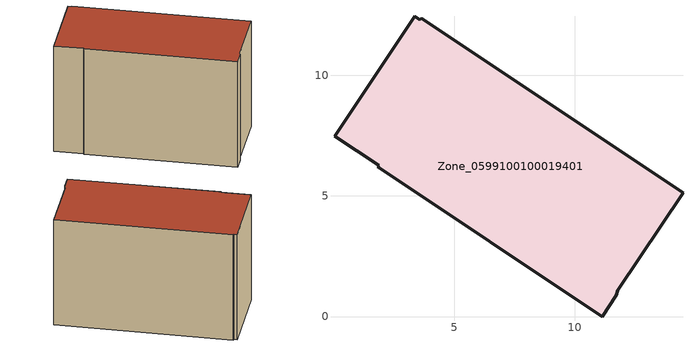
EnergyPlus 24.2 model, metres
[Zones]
Zone_0599100100019401
 floor ground (C_G): 14.48,5.13 11.77,1.1 11.71,0.87 11.12,0 1.82,6.2 1.87,6.26 0.03,7.46 3.36,12.44 3.57,12.3 3.62,12.37 z1.67
 wall outside (C_F): 1.87,6.26 1.82,6.2 11.12,0 11.71,0.87 11.77,1.1 14.48,5.13 3.62,12.37 3.57,12.3 3.36,12.44 0.03,7.46 1.87,6.26 z1.67:10.25
 roof outside (C_R): 11.77,1.1 14.48,5.13 3.62,12.37 3.57,12.3 3.36,12.44 0.03,7.46 1.87,6.26 1.82,6.2 11.12,0 11.71,0.87 z10.25
[BUILDING]
Pand.0599100100019401: North Axis=0; Terrain=City; Loads Convergence Tolerance Value=0.04; Temperature Convergence Tolerance Value=0.4; Solar Distribution=FullExterior; Maximum Number of Warmup Days=25; Minimum Number of Warmup Days=1
[Site:Location]
Rotterdam.The.Hague.AP_ZH_NLD Design_Conditions: Latitude=51.96; Longitude=4.45; Time Zone=1; Elevation=-4.5
[SITE:GROUNDTEMPERATURE:BUILDINGSURFACE]
18, 18, 18, 18, 18, 18, 18, 18, 18, 18, 18, 18
[MATERIAL] Thermal Absorptance=0.9; Solar Absorptance=0.7; Visible Absorptance=0.7
Name | Roughness | Thickness | Conductivity | Density | Specific Heat
G.D.2015-2018 | MediumSmooth | 0.15 | 0.0428571 | 540 | 1210
F.D.2015-2018 | Rough | 0.3 | 0.0666667 | 1920 | 840
R.D.2015-2018 | MediumRough | 0.2 | 0.0333333 | 1500 | 1000
[CONSTRUCTION]
C_G: G.D.2015-2018
C_F: F.D.2015-2018
C_R: R.D.2015-2018
[ZONE]
Zone_0599100100019401: Type=1; Multiplier=1; Ceiling Height=Autocalculate; Volume=Autocalculate; Floor Area=autocalculate; Part of Total Floor Area=Yes
[ZONEINFILTRATION:DESIGNFLOWRATE]
Infil_Zone_0599100100019401: Zone or ZoneList or Space or SpaceList=Zone_0599100100019401; Schedule=AlwaysOn; Design Flow Rate Calculation Method=Flow/Area; Flow Rate per Floor Area=0.0021; Constant Term Coefficient=1; Temperature Term Coefficient=0; Velocity Term Coefficient=0; Velocity Squared Term Coefficient=0
[HVACTEMPLATE:ZONE:IDEALLOADSAIRSYSTEM]
Zone_0599100100019401: Maximum Heating Supply Air Temperature=50; Minimum Cooling Supply Air Temperature=13; Maximum Heating Supply Air Humidity Ratio=0.0156; Minimum Cooling Supply Air Humidity Ratio=0.0077; Heating Limit=NoLimit; Cooling Limit=NoLimit; Dehumidification Control Type=ConstantSensibleHeatRatio; Cooling Sensible Heat Ratio=0.7; Dehumidification Setpoint=60; Humidification Control Type=None; Humidification Setpoint=30; Outdoor Air Method=None; Outdoor Air Flow Rate per Person=0.00944; Outdoor Air Flow Rate per Zone Floor Area=0; Outdoor Air Flow Rate per Zone=0; Demand Controlled Ventilation Type=None; Outdoor Air Economizer Type=NoEconomizer; Heat Recovery Type=None; Sensible Heat Recovery Effectiveness=0.7; Latent Heat Recovery Effectiveness=0.65
[ZONECONTROL:THERMOSTAT]
ThermostatControl_Zone_0599100100019401: Zone or ZoneList=Zone_0599100100019401; Control Type Schedule=DualSetpointControlType; Control 1=Thermostat_Zone_0599100100019401; Temperature Difference Between Cutout And Setpoint=0
[THERMOSTATSETPOINT:DUALSETPOINT]
Thermostat_Zone_0599100100019401: Heating Setpoint Temperature Schedule=HeatingSetpoint_Zone_0599100100019401; Cooling Setpoint Temperature Schedule=CoolingSetpoint_Zone_0599100100019401
[SCHEDULE:COMPACT]
HeatingSetpoint_Zone_0599100100019401: Through: 12/31, For: AllDays, Until: 24:00, 21
CoolingSetpoint_Zone_0599100100019401: Through: 12/31, For: AllDays, Until: 24:00, 24
DualSetpointControlType: Through: 12/31, For: AllDays, Until: 24:00, 4
AlwaysOn: Through: 12/31, For: AllDays, Until: 24:00, 1
